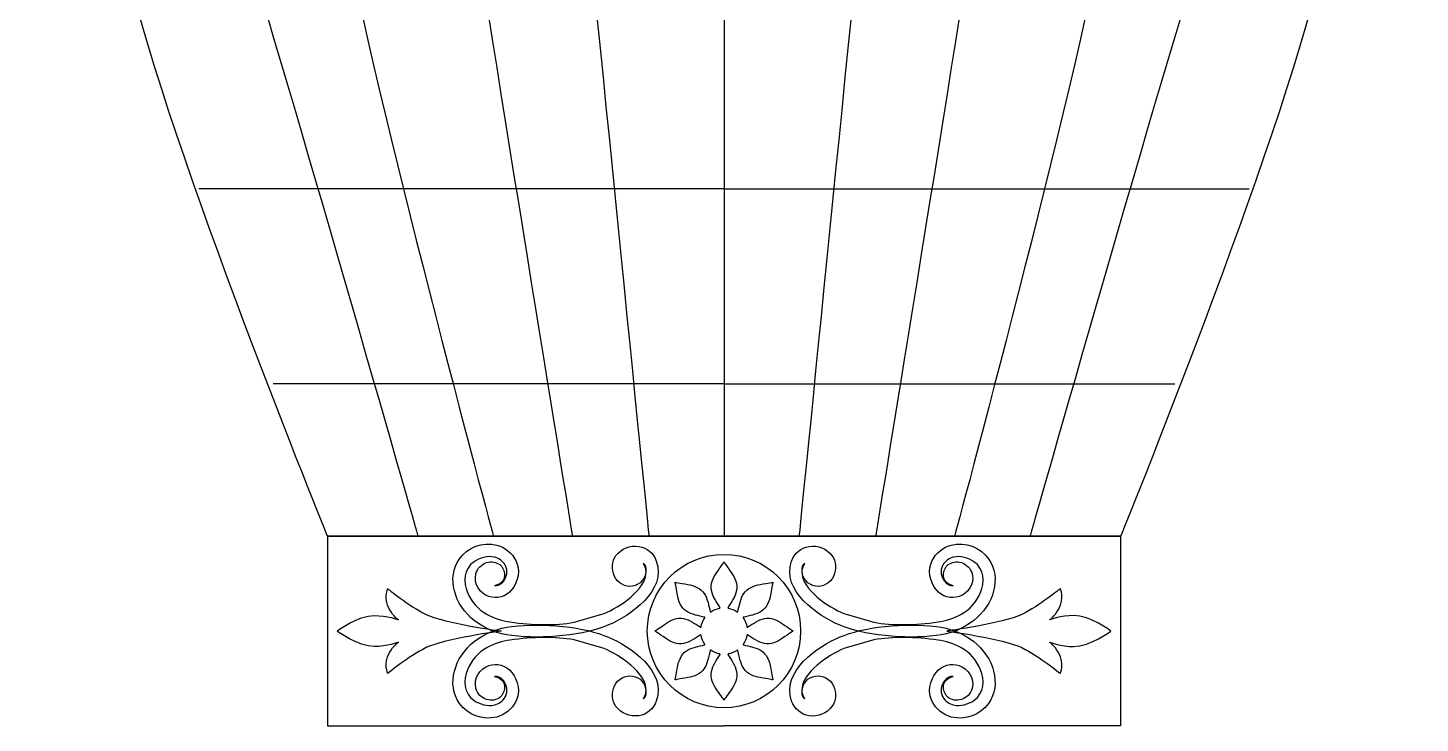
# Model space of a CAD drawing. Header units: inches. Extents: x 8.4 to 50.9, y 14.4 to 39.2.
# Drawn here: x 26.4355 to 26.831, y 28.7026 to 28.9001 of the extents above; entities that cross this region are included whole.
import ezdxf

# ---------------------------------------------------------------- set-up
doc = ezdxf.new("R2010")
doc.units = ezdxf.units.IN
doc.header["$MEASUREMENT"] = 0
doc.layers.add('02', color=2, linetype='Continuous')

msp = doc.modelspace()

# ---------------------------------------------------------------- linework, layer by layer
at = {"layer": '02'}
for points, knots in [([(26.63325, 29.14844), (26.63325, 29.14844), (26.57301, 29.14844), (26.57301, 29.14844), (26.57301, 29.14844), (26.57301, 29.14844), (26.57442, 29.11559), (26.51684, 29.09181), (26.51684, 29.09181), (26.45925, 29.06802), (26.43547, 29.06051), (26.43547, 29.06051), (26.43547, 29.06051), (26.43547, 29.06051), (26.4513, 28.97004), (26.46385, 28.91617), (26.46385, 28.91617), (26.4755, 28.86612), (26.52059, 28.75568), (26.52059, 28.75568), (26.52059, 28.75568), (26.52059, 28.75568), (26.63325, 28.75568), (26.63325, 28.75568)], [0, 0, 0, 0, 0.166667, 0.166667, 0.166667, 0.166667, 0.333333, 0.333333, 0.333333, 0.333333, 0.5, 0.5, 0.5, 0.5, 0.666667, 0.666667, 0.666667, 0.666667, 0.833333, 0.833333, 0.833333, 0.833333, 1, 1, 1, 1]), ([(26.58722, 29.14844), (26.58722, 29.14844), (26.589, 28.98613), (26.59209, 28.95448), (26.59209, 28.95448), (26.59518, 28.92282), (26.61192, 28.75568), (26.61192, 28.75568)], [0, 0, 0, 0, 0.5, 0.5, 0.5, 0.5, 1, 1, 1, 1]), ([(26.63325, 29.14844), (26.63325, 29.14844), (26.69349, 29.14844), (26.69349, 29.14844), (26.69349, 29.14844), (26.69349, 29.14844), (26.69207, 29.11559), (26.74966, 29.09181), (26.74966, 29.09181), (26.80725, 29.06802), (26.83102, 29.06051), (26.83102, 29.06051), (26.83102, 29.06051), (26.83102, 29.06051), (26.81519, 28.97004), (26.80265, 28.91617), (26.80265, 28.91617), (26.791, 28.86612), (26.74591, 28.75568), (26.74591, 28.75568), (26.74591, 28.75568), (26.74591, 28.75568), (26.63325, 28.75568), (26.63325, 28.75568)], [0, 0, 0, 0, 0.166667, 0.166667, 0.166667, 0.166667, 0.333333, 0.333333, 0.333333, 0.333333, 0.5, 0.5, 0.5, 0.5, 0.666667, 0.666667, 0.666667, 0.666667, 0.833333, 0.833333, 0.833333, 0.833333, 1, 1, 1, 1]), ([(26.67927, 29.14844), (26.67927, 29.14844), (26.6775, 28.98613), (26.67441, 28.95448), (26.67441, 28.95448), (26.67131, 28.92282), (26.65458, 28.75568), (26.65458, 28.75568)], [0, 0, 0, 0, 0.5, 0.5, 0.5, 0.5, 1, 1, 1, 1]), ([(26.54159, 29.10339), (26.54159, 29.10339), (26.55213, 28.99594), (26.56051, 28.94098), (26.56051, 28.94098), (26.56889, 28.88601), (26.5902, 28.75568), (26.5902, 28.75568)], [0, 0, 0, 0, 0.5, 0.5, 0.5, 0.5, 1, 1, 1, 1]), ([(26.72491, 29.10339), (26.72491, 29.10339), (26.71437, 28.99594), (26.70598, 28.94098), (26.70598, 28.94098), (26.69761, 28.88601), (26.6763, 28.75568), (26.6763, 28.75568)], [0, 0, 0, 0, 0.5, 0.5, 0.5, 0.5, 1, 1, 1, 1]), ([(26.50542, 29.08712), (26.50542, 29.08712), (26.51673, 28.97604), (26.52511, 28.92946), (26.52511, 28.92946), (26.5335, 28.88288), (26.56773, 28.75568), (26.56773, 28.75568)], [0, 0, 0, 0, 0.5, 0.5, 0.5, 0.5, 1, 1, 1, 1]), ([(26.76107, 29.08712), (26.76107, 29.08712), (26.74977, 28.97604), (26.74139, 28.92946), (26.74139, 28.92946), (26.733, 28.88288), (26.69876, 28.75568), (26.69876, 28.75568)], [0, 0, 0, 0, 0.5, 0.5, 0.5, 0.5, 1, 1, 1, 1]), ([(26.46911, 29.07272), (26.46911, 29.07272), (26.48681, 28.95589), (26.49705, 28.9242), (26.49705, 28.9242), (26.5073, 28.89254), (26.54631, 28.75568), (26.54631, 28.75568)], [0, 0, 0, 0, 0.5, 0.5, 0.5, 0.5, 1, 1, 1, 1]), ([(26.79739, 29.07272), (26.79739, 29.07272), (26.77969, 28.95589), (26.76945, 28.9242), (26.76945, 28.9242), (26.7592, 28.89254), (26.72018, 28.75568), (26.72018, 28.75568)], [0, 0, 0, 0, 0.5, 0.5, 0.5, 0.5, 1, 1, 1, 1]), ([(26.63325, 28.75568), (26.63325, 28.75568), (26.52059, 28.75568), (26.52059, 28.75568), (26.52059, 28.75568), (26.52059, 28.75568), (26.52059, 28.70188), (26.52059, 28.70188), (26.52059, 28.70188), (26.52059, 28.70188), (26.63325, 28.70188), (26.63325, 28.70188)], [0, 0, 0, 0, 0.333333, 0.333333, 0.333333, 0.333333, 0.666667, 0.666667, 0.666667, 0.666667, 1, 1, 1, 1]), ([(26.55811, 28.74932), (26.55428, 28.74398), (26.55666, 28.73613), (26.56229, 28.73175), (26.56229, 28.73175), (26.56537, 28.72935), (26.5691, 28.72793), (26.57295, 28.72749), (26.57295, 28.72749), (26.57771, 28.72694), (26.58244, 28.72693), (26.58742, 28.72747), (26.58742, 28.72747), (26.59288, 28.72808), (26.59691, 28.72903), (26.60048, 28.73053), (26.60048, 28.73053), (26.6065, 28.73307), (26.61707, 28.74016), (26.61402, 28.74867), (26.61402, 28.74867), (26.61322, 28.75095), (26.61142, 28.75245), (26.60907, 28.75283), (26.60907, 28.75283), (26.60658, 28.75318), (26.60396, 28.75215), (26.60256, 28.75023), (26.60256, 28.75023), (26.60133, 28.74849), (26.60118, 28.7464), (26.60214, 28.7443), (26.60214, 28.7443), (26.60302, 28.74239), (26.60526, 28.74117), (26.60725, 28.74154), (26.60725, 28.74154), (26.60942, 28.74186), (26.611, 28.74369), (26.611, 28.74582), (26.611, 28.74582), (26.611, 28.74591), (26.61099, 28.746), (26.61099, 28.74608), (26.61099, 28.74608), (26.61094, 28.7467), (26.61065, 28.74737), (26.61028, 28.74798), (26.61028, 28.74798), (26.61047, 28.74774), (26.61075, 28.74784), (26.61087, 28.74748), (26.61087, 28.74748), (26.61108, 28.74689), (26.61117, 28.74632), (26.61117, 28.74573), (26.61117, 28.74573), (26.61117, 28.7405), (26.60342, 28.73551), (26.59921, 28.73373), (26.59921, 28.73373), (26.59921, 28.73373), (26.5907, 28.73126), (26.5907, 28.73126), (26.5907, 28.73126), (26.58527, 28.73035), (26.57896, 28.73038), (26.57241, 28.73137), (26.57241, 28.73137), (26.56823, 28.732), (26.56274, 28.73396), (26.56034, 28.73975), (26.56034, 28.73975), (26.55916, 28.74261), (26.55931, 28.74642), (26.56224, 28.74848), (26.56224, 28.74848), (26.56371, 28.74949), (26.56613, 28.75025), (26.56802, 28.74977), (26.56802, 28.74977), (26.5691, 28.74952), (26.57048, 28.74873), (26.57117, 28.74733), (26.57117, 28.74733), (26.57187, 28.74595), (26.57162, 28.74405), (26.57056, 28.74281), (26.57056, 28.74281), (26.56989, 28.74201), (26.56897, 28.74159), (26.56809, 28.74164), (26.56809, 28.74164), (26.5691, 28.74194), (26.57016, 28.74237), (26.57059, 28.74328), (26.57059, 28.74328), (26.57081, 28.74369), (26.5709, 28.74418), (26.5709, 28.74467), (26.5709, 28.74467), (26.5709, 28.74582), (26.57033, 28.747), (26.56954, 28.74763), (26.56954, 28.74763), (26.56854, 28.74839), (26.5672, 28.74862), (26.56582, 28.74821), (26.56582, 28.74821), (26.56435, 28.74779), (26.56322, 28.7466), (26.56277, 28.74499), (26.56277, 28.74499), (26.56199, 28.74208), (26.56399, 28.73946), (26.56641, 28.73859), (26.56641, 28.73859), (26.56879, 28.73778), (26.57125, 28.73849), (26.57298, 28.74053), (26.57298, 28.74053), (26.57492, 28.74286), (26.57538, 28.74625), (26.57411, 28.74879), (26.57411, 28.74879), (26.57306, 28.75093), (26.57093, 28.75265), (26.56867, 28.75321), (26.56867, 28.75321), (26.56474, 28.75419), (26.56039, 28.75258), (26.55811, 28.74932)], [0, 0, 0, 0, 0.030303, 0.030303, 0.030303, 0.030303, 0.060606, 0.060606, 0.060606, 0.060606, 0.090909, 0.090909, 0.090909, 0.090909, 0.121212, 0.121212, 0.121212, 0.121212, 0.151515, 0.151515, 0.151515, 0.151515, 0.181818, 0.181818, 0.181818, 0.181818, 0.212121, 0.212121, 0.212121, 0.212121, 0.242424, 0.242424, 0.242424, 0.242424, 0.272727, 0.272727, 0.272727, 0.272727, 0.30303, 0.30303, 0.30303, 0.30303, 0.333333, 0.333333, 0.333333, 0.333333, 0.363636, 0.363636, 0.363636, 0.363636, 0.393939, 0.393939, 0.393939, 0.393939, 0.424242, 0.424242, 0.424242, 0.424242, 0.454545, 0.454545, 0.454545, 0.454545, 0.484848, 0.484848, 0.484848, 0.484848, 0.515152, 0.515152, 0.515152, 0.515152, 0.545455, 0.545455, 0.545455, 0.545455, 0.575758, 0.575758, 0.575758, 0.575758, 0.606061, 0.606061, 0.606061, 0.606061, 0.636364, 0.636364, 0.636364, 0.636364, 0.666667, 0.666667, 0.666667, 0.666667, 0.69697, 0.69697, 0.69697, 0.69697, 0.727273, 0.727273, 0.727273, 0.727273, 0.757576, 0.757576, 0.757576, 0.757576, 0.787879, 0.787879, 0.787879, 0.787879, 0.818182, 0.818182, 0.818182, 0.818182, 0.848485, 0.848485, 0.848485, 0.848485, 0.878788, 0.878788, 0.878788, 0.878788, 0.909091, 0.909091, 0.909091, 0.909091, 0.939394, 0.939394, 0.939394, 0.939394, 0.969697, 0.969697, 0.969697, 0.969697, 1, 1, 1, 1]), ([(26.63325, 28.75568), (26.63325, 28.75568), (26.74591, 28.75568), (26.74591, 28.75568), (26.74591, 28.75568), (26.74591, 28.75568), (26.74591, 28.70188), (26.74591, 28.70188), (26.74591, 28.70188), (26.74591, 28.70188), (26.63325, 28.70188), (26.63325, 28.70188)], [0, 0, 0, 0, 0.333333, 0.333333, 0.333333, 0.333333, 0.666667, 0.666667, 0.666667, 0.666667, 1, 1, 1, 1]), ([(26.69782, 28.75321), (26.69557, 28.75265), (26.69344, 28.75093), (26.69238, 28.74879), (26.69238, 28.74879), (26.69111, 28.74625), (26.69158, 28.74286), (26.69352, 28.74053), (26.69352, 28.74053), (26.69525, 28.73849), (26.69771, 28.73778), (26.70009, 28.73859), (26.70009, 28.73859), (26.7025, 28.73946), (26.70451, 28.74208), (26.70373, 28.74499), (26.70373, 28.74499), (26.70328, 28.7466), (26.70214, 28.74779), (26.70068, 28.74821), (26.70068, 28.74821), (26.6993, 28.74862), (26.69795, 28.74839), (26.69695, 28.74763), (26.69695, 28.74763), (26.69617, 28.747), (26.6956, 28.74582), (26.6956, 28.74467), (26.6956, 28.74467), (26.6956, 28.74418), (26.69569, 28.74369), (26.6959, 28.74328), (26.6959, 28.74328), (26.69633, 28.74237), (26.6974, 28.74194), (26.6984, 28.74164), (26.6984, 28.74164), (26.69752, 28.74159), (26.6966, 28.74201), (26.69594, 28.74281), (26.69594, 28.74281), (26.69488, 28.74405), (26.69462, 28.74595), (26.69532, 28.74733), (26.69532, 28.74733), (26.69602, 28.74873), (26.6974, 28.74952), (26.69848, 28.74977), (26.69848, 28.74977), (26.70036, 28.75025), (26.70279, 28.74949), (26.70425, 28.74848), (26.70425, 28.74848), (26.70719, 28.74642), (26.70733, 28.74261), (26.70616, 28.73975), (26.70616, 28.73975), (26.70376, 28.73396), (26.69827, 28.732), (26.69409, 28.73137), (26.69409, 28.73137), (26.68754, 28.73038), (26.68123, 28.73035), (26.67579, 28.73126), (26.67579, 28.73126), (26.67579, 28.73126), (26.66729, 28.73373), (26.66729, 28.73373), (26.66729, 28.73373), (26.66307, 28.73551), (26.65532, 28.7405), (26.65532, 28.74573), (26.65532, 28.74573), (26.65532, 28.74632), (26.65542, 28.74689), (26.65562, 28.74748), (26.65562, 28.74748), (26.65575, 28.74784), (26.65603, 28.74774), (26.65622, 28.74798), (26.65622, 28.74798), (26.65584, 28.74737), (26.65556, 28.7467), (26.6555, 28.74608), (26.6555, 28.74608), (26.6555, 28.746), (26.6555, 28.74591), (26.6555, 28.74582), (26.6555, 28.74582), (26.6555, 28.74369), (26.65708, 28.74186), (26.65924, 28.74154), (26.65924, 28.74154), (26.66123, 28.74117), (26.66347, 28.74239), (26.66435, 28.7443), (26.66435, 28.7443), (26.66532, 28.7464), (26.66517, 28.74849), (26.66393, 28.75023), (26.66393, 28.75023), (26.66253, 28.75215), (26.65991, 28.75318), (26.65742, 28.75283), (26.65742, 28.75283), (26.65508, 28.75245), (26.65328, 28.75095), (26.65247, 28.74867), (26.65247, 28.74867), (26.64942, 28.74016), (26.66, 28.73307), (26.66601, 28.73053), (26.66601, 28.73053), (26.66959, 28.72903), (26.67362, 28.72808), (26.67907, 28.72747), (26.67907, 28.72747), (26.68406, 28.72693), (26.68878, 28.72694), (26.69354, 28.72749), (26.69354, 28.72749), (26.6974, 28.72793), (26.70112, 28.72935), (26.7042, 28.73175), (26.7042, 28.73175), (26.70984, 28.73613), (26.71222, 28.74398), (26.70839, 28.74932), (26.70839, 28.74932), (26.70611, 28.75258), (26.70176, 28.75419), (26.69782, 28.75321)], [0, 0, 0, 0, 0.030303, 0.030303, 0.030303, 0.030303, 0.060606, 0.060606, 0.060606, 0.060606, 0.090909, 0.090909, 0.090909, 0.090909, 0.121212, 0.121212, 0.121212, 0.121212, 0.151515, 0.151515, 0.151515, 0.151515, 0.181818, 0.181818, 0.181818, 0.181818, 0.212121, 0.212121, 0.212121, 0.212121, 0.242424, 0.242424, 0.242424, 0.242424, 0.272727, 0.272727, 0.272727, 0.272727, 0.30303, 0.30303, 0.30303, 0.30303, 0.333333, 0.333333, 0.333333, 0.333333, 0.363636, 0.363636, 0.363636, 0.363636, 0.393939, 0.393939, 0.393939, 0.393939, 0.424242, 0.424242, 0.424242, 0.424242, 0.454545, 0.454545, 0.454545, 0.454545, 0.484848, 0.484848, 0.484848, 0.484848, 0.515152, 0.515152, 0.515152, 0.515152, 0.545455, 0.545455, 0.545455, 0.545455, 0.575758, 0.575758, 0.575758, 0.575758, 0.606061, 0.606061, 0.606061, 0.606061, 0.636364, 0.636364, 0.636364, 0.636364, 0.666667, 0.666667, 0.666667, 0.666667, 0.69697, 0.69697, 0.69697, 0.69697, 0.727273, 0.727273, 0.727273, 0.727273, 0.757576, 0.757576, 0.757576, 0.757576, 0.787879, 0.787879, 0.787879, 0.787879, 0.818182, 0.818182, 0.818182, 0.818182, 0.848485, 0.848485, 0.848485, 0.848485, 0.878788, 0.878788, 0.878788, 0.878788, 0.909091, 0.909091, 0.909091, 0.909091, 0.939394, 0.939394, 0.939394, 0.939394, 0.969697, 0.969697, 0.969697, 0.969697, 1, 1, 1, 1]), ([(26.65502, 28.72877), (26.65502, 28.74079), (26.64526, 28.75056), (26.63325, 28.75056), (26.63325, 28.75056), (26.62123, 28.75056), (26.61146, 28.74079), (26.61146, 28.72877), (26.61146, 28.72877), (26.61146, 28.71676), (26.62123, 28.707), (26.63325, 28.707), (26.63325, 28.707), (26.64526, 28.707), (26.65502, 28.71677), (26.65502, 28.72877)], [0, 0, 0, 0, 0.25, 0.25, 0.25, 0.25, 0.5, 0.5, 0.5, 0.5, 0.75, 0.75, 0.75, 0.75, 1, 1, 1, 1]), ([(26.62661, 28.72989), (26.62661, 28.72989), (26.62661, 28.72989), (26.62661, 28.72989), (26.62661, 28.72989), (26.62508, 28.7308), (26.62355, 28.73196), (26.62175, 28.73233), (26.62175, 28.73233), (26.61995, 28.73268), (26.61805, 28.73192), (26.61661, 28.73083), (26.61661, 28.73083), (26.6147, 28.72944), (26.61361, 28.72877), (26.61361, 28.72877), (26.61361, 28.72877), (26.61361, 28.72877), (26.6147, 28.72812), (26.61661, 28.72672), (26.61661, 28.72672), (26.61805, 28.72565), (26.61995, 28.72486), (26.62175, 28.72524), (26.62175, 28.72524), (26.62355, 28.7256), (26.62508, 28.72675), (26.62661, 28.72766), (26.62661, 28.72766), (26.62661, 28.72766), (26.62661, 28.72766), (26.62661, 28.72766), (26.62661, 28.72766), (26.62664, 28.72765), (26.62668, 28.72762), (26.62672, 28.7276), (26.62672, 28.7276), (26.62692, 28.72665), (26.62726, 28.72577), (26.62782, 28.72499), (26.62782, 28.72499), (26.62781, 28.72495), (26.62779, 28.72491), (26.62779, 28.72486), (26.62779, 28.72486), (26.62779, 28.72486), (26.62777, 28.72486), (26.62777, 28.72486), (26.62777, 28.72486), (26.62602, 28.72444), (26.62414, 28.72416), (26.62261, 28.72317), (26.62261, 28.72317), (26.62108, 28.72214), (26.6203, 28.72023), (26.62003, 28.71847), (26.62003, 28.71847), (26.61966, 28.71613), (26.61936, 28.71489), (26.61936, 28.71489), (26.61936, 28.71489), (26.61936, 28.71489), (26.62059, 28.7152), (26.62294, 28.71556), (26.62294, 28.71556), (26.6247, 28.71583), (26.62661, 28.71662), (26.62763, 28.71815), (26.62763, 28.71815), (26.62864, 28.71967), (26.62891, 28.72156), (26.62933, 28.72331), (26.62933, 28.72331), (26.62933, 28.72331), (26.62933, 28.72331), (26.62933, 28.72331), (26.62933, 28.72331), (26.62938, 28.72333), (26.62941, 28.72333), (26.62946, 28.72335), (26.62946, 28.72335), (26.63024, 28.72281), (26.63112, 28.72244), (26.63207, 28.72226), (26.63207, 28.72226), (26.6321, 28.72222), (26.63212, 28.72219), (26.63213, 28.72217), (26.63213, 28.72217), (26.63213, 28.72217), (26.63213, 28.72214), (26.63213, 28.72214), (26.63213, 28.72214), (26.63122, 28.72059), (26.63007, 28.71908), (26.62969, 28.71729), (26.62969, 28.71729), (26.62935, 28.71548), (26.63011, 28.71357), (26.63118, 28.71213), (26.63118, 28.71213), (26.63258, 28.71022), (26.63325, 28.70913), (26.63325, 28.70913), (26.63325, 28.70913), (26.63325, 28.70913), (26.6339, 28.71022), (26.6353, 28.71213), (26.6353, 28.71213), (26.63638, 28.71358), (26.63715, 28.71548), (26.63678, 28.71729), (26.63678, 28.71729), (26.63642, 28.71908), (26.63527, 28.72059), (26.63435, 28.72214), (26.63435, 28.72214), (26.63435, 28.72214), (26.63435, 28.72215), (26.63435, 28.72215), (26.63435, 28.72215), (26.63437, 28.72219), (26.6344, 28.72222), (26.63442, 28.72226), (26.63442, 28.72226), (26.63537, 28.72244), (26.63627, 28.72281), (26.63705, 28.72335), (26.63705, 28.72335), (26.63708, 28.72334), (26.63712, 28.72334), (26.63715, 28.72333), (26.63715, 28.72333), (26.63715, 28.72333), (26.63715, 28.72331), (26.63715, 28.72331), (26.63715, 28.72331), (26.63758, 28.72156), (26.63786, 28.71967), (26.63886, 28.71815), (26.63886, 28.71815), (26.63989, 28.71662), (26.6418, 28.71582), (26.64355, 28.71554), (26.64355, 28.71554), (26.6459, 28.7152), (26.64713, 28.71489), (26.64713, 28.71489), (26.64713, 28.71489), (26.64714, 28.71489), (26.64683, 28.71612), (26.64648, 28.71847), (26.64648, 28.71847), (26.64621, 28.72023), (26.64541, 28.72214), (26.64388, 28.72317), (26.64388, 28.72317), (26.64236, 28.72416), (26.64045, 28.72444), (26.6387, 28.72486), (26.6387, 28.72486), (26.6387, 28.72486), (26.6387, 28.72486), (26.6387, 28.72486), (26.6387, 28.72486), (26.6387, 28.72491), (26.63869, 28.72495), (26.63868, 28.72499), (26.63868, 28.72499), (26.63922, 28.72577), (26.63958, 28.72665), (26.63977, 28.7276), (26.63977, 28.7276), (26.63981, 28.72762), (26.63983, 28.72764), (26.63987, 28.72766), (26.63987, 28.72766), (26.63987, 28.72766), (26.63989, 28.72766), (26.63989, 28.72766), (26.63989, 28.72766), (26.64143, 28.72675), (26.64294, 28.7256), (26.64473, 28.72524), (26.64473, 28.72524), (26.64655, 28.72486), (26.64844, 28.72565), (26.6499, 28.72672), (26.6499, 28.72672), (26.65179, 28.72812), (26.65289, 28.72877), (26.65289, 28.72877), (26.65289, 28.72877), (26.65289, 28.72877), (26.65179, 28.72946), (26.6499, 28.73083), (26.6499, 28.73083), (26.64844, 28.73192), (26.64655, 28.73268), (26.64473, 28.73233), (26.64473, 28.73233), (26.64294, 28.73196), (26.64143, 28.7308), (26.63989, 28.72989), (26.63989, 28.72989), (26.63989, 28.72989), (26.63988, 28.72989), (26.63988, 28.72989), (26.63988, 28.72989), (26.63984, 28.7299), (26.63981, 28.72993), (26.63977, 28.72996), (26.63977, 28.72996), (26.63958, 28.73091), (26.63922, 28.73178), (26.63868, 28.73257), (26.63868, 28.73257), (26.63869, 28.7326), (26.63869, 28.73265), (26.6387, 28.73268), (26.6387, 28.73268), (26.6387, 28.73268), (26.63871, 28.7327), (26.63871, 28.7327), (26.63871, 28.7327), (26.64045, 28.73313), (26.64236, 28.7334), (26.64388, 28.73439), (26.64388, 28.73439), (26.64541, 28.73541), (26.64619, 28.73732), (26.64648, 28.73909), (26.64648, 28.73909), (26.64683, 28.74144), (26.64713, 28.74266), (26.64713, 28.74266), (26.64713, 28.74266), (26.64714, 28.74266), (26.6459, 28.74236), (26.64356, 28.74202), (26.64356, 28.74202), (26.64178, 28.74173), (26.63988, 28.74095), (26.63886, 28.73942), (26.63886, 28.73942), (26.63787, 28.73788), (26.63758, 28.736), (26.63715, 28.73423), (26.63715, 28.73423), (26.63715, 28.73423), (26.63715, 28.73423), (26.63715, 28.73423), (26.63715, 28.73423), (26.63711, 28.73422), (26.63708, 28.73422), (26.63702, 28.73421), (26.63702, 28.73421), (26.63625, 28.73476), (26.63537, 28.73512), (26.63442, 28.73529), (26.63442, 28.73529), (26.6344, 28.73534), (26.63437, 28.73537), (26.63435, 28.73541), (26.63435, 28.73541), (26.63527, 28.73695), (26.63642, 28.73847), (26.63678, 28.74028), (26.63678, 28.74028), (26.63715, 28.74208), (26.63638, 28.74398), (26.6353, 28.74542), (26.6353, 28.74542), (26.6339, 28.74734), (26.63325, 28.74842), (26.63325, 28.74842), (26.63325, 28.74842), (26.63325, 28.74843), (26.63258, 28.74734), (26.63118, 28.74542), (26.63118, 28.74542), (26.63012, 28.74398), (26.62934, 28.74209), (26.62969, 28.74028), (26.62969, 28.74028), (26.63007, 28.73847), (26.63122, 28.73695), (26.63212, 28.73541), (26.63212, 28.73541), (26.63212, 28.73537), (26.63208, 28.73534), (26.63207, 28.73529), (26.63207, 28.73529), (26.63113, 28.73512), (26.63024, 28.73476), (26.62946, 28.73421), (26.62946, 28.73421), (26.62942, 28.73422), (26.62938, 28.73423), (26.62934, 28.73423), (26.62934, 28.73423), (26.62891, 28.73601), (26.62864, 28.73789), (26.62763, 28.73942), (26.62763, 28.73942), (26.62661, 28.74094), (26.6247, 28.74174), (26.62294, 28.74202), (26.62294, 28.74202), (26.62059, 28.74235), (26.61936, 28.74266), (26.61936, 28.74266), (26.61936, 28.74266), (26.61936, 28.74266), (26.61966, 28.74144), (26.62003, 28.73908), (26.62003, 28.73908), (26.62028, 28.73732), (26.62108, 28.73541), (26.62261, 28.73439), (26.62261, 28.73439), (26.62414, 28.7334), (26.62602, 28.73313), (26.62779, 28.7327), (26.62779, 28.7327), (26.62779, 28.73265), (26.6278, 28.73261), (26.62782, 28.73257), (26.62782, 28.73257), (26.62726, 28.73179), (26.62692, 28.73091), (26.62672, 28.72996), (26.62672, 28.72996), (26.62668, 28.72993), (26.62664, 28.72991), (26.62661, 28.72989)], [0, 0, 0, 0, 0.011905, 0.011905, 0.011905, 0.011905, 0.02381, 0.02381, 0.02381, 0.02381, 0.035714, 0.035714, 0.035714, 0.035714, 0.047619, 0.047619, 0.047619, 0.047619, 0.059524, 0.059524, 0.059524, 0.059524, 0.071429, 0.071429, 0.071429, 0.071429, 0.083333, 0.083333, 0.083333, 0.083333, 0.095238, 0.095238, 0.095238, 0.095238, 0.107143, 0.107143, 0.107143, 0.107143, 0.119048, 0.119048, 0.119048, 0.119048, 0.130952, 0.130952, 0.130952, 0.130952, 0.142857, 0.142857, 0.142857, 0.142857, 0.154762, 0.154762, 0.154762, 0.154762, 0.166667, 0.166667, 0.166667, 0.166667, 0.178571, 0.178571, 0.178571, 0.178571, 0.190476, 0.190476, 0.190476, 0.190476, 0.202381, 0.202381, 0.202381, 0.202381, 0.214286, 0.214286, 0.214286, 0.214286, 0.22619, 0.22619, 0.22619, 0.22619, 0.238095, 0.238095, 0.238095, 0.238095, 0.25, 0.25, 0.25, 0.25, 0.261905, 0.261905, 0.261905, 0.261905, 0.27381, 0.27381, 0.27381, 0.27381, 0.285714, 0.285714, 0.285714, 0.285714, 0.297619, 0.297619, 0.297619, 0.297619, 0.309524, 0.309524, 0.309524, 0.309524, 0.321429, 0.321429, 0.321429, 0.321429, 0.333333, 0.333333, 0.333333, 0.333333, 0.345238, 0.345238, 0.345238, 0.345238, 0.357143, 0.357143, 0.357143, 0.357143, 0.369048, 0.369048, 0.369048, 0.369048, 0.380952, 0.380952, 0.380952, 0.380952, 0.392857, 0.392857, 0.392857, 0.392857, 0.404762, 0.404762, 0.404762, 0.404762, 0.416667, 0.416667, 0.416667, 0.416667, 0.428571, 0.428571, 0.428571, 0.428571, 0.440476, 0.440476, 0.440476, 0.440476, 0.452381, 0.452381, 0.452381, 0.452381, 0.464286, 0.464286, 0.464286, 0.464286, 0.47619, 0.47619, 0.47619, 0.47619, 0.488095, 0.488095, 0.488095, 0.488095, 0.5, 0.5, 0.5, 0.5, 0.511905, 0.511905, 0.511905, 0.511905, 0.52381, 0.52381, 0.52381, 0.52381, 0.535714, 0.535714, 0.535714, 0.535714, 0.547619, 0.547619, 0.547619, 0.547619, 0.559524, 0.559524, 0.559524, 0.559524, 0.571429, 0.571429, 0.571429, 0.571429, 0.583333, 0.583333, 0.583333, 0.583333, 0.595238, 0.595238, 0.595238, 0.595238, 0.607143, 0.607143, 0.607143, 0.607143, 0.619048, 0.619048, 0.619048, 0.619048, 0.630952, 0.630952, 0.630952, 0.630952, 0.642857, 0.642857, 0.642857, 0.642857, 0.654762, 0.654762, 0.654762, 0.654762, 0.666667, 0.666667, 0.666667, 0.666667, 0.678571, 0.678571, 0.678571, 0.678571, 0.690476, 0.690476, 0.690476, 0.690476, 0.702381, 0.702381, 0.702381, 0.702381, 0.714286, 0.714286, 0.714286, 0.714286, 0.72619, 0.72619, 0.72619, 0.72619, 0.738095, 0.738095, 0.738095, 0.738095, 0.75, 0.75, 0.75, 0.75, 0.761905, 0.761905, 0.761905, 0.761905, 0.77381, 0.77381, 0.77381, 0.77381, 0.785714, 0.785714, 0.785714, 0.785714, 0.797619, 0.797619, 0.797619, 0.797619, 0.809524, 0.809524, 0.809524, 0.809524, 0.821429, 0.821429, 0.821429, 0.821429, 0.833333, 0.833333, 0.833333, 0.833333, 0.845238, 0.845238, 0.845238, 0.845238, 0.857143, 0.857143, 0.857143, 0.857143, 0.869048, 0.869048, 0.869048, 0.869048, 0.880952, 0.880952, 0.880952, 0.880952, 0.892857, 0.892857, 0.892857, 0.892857, 0.904762, 0.904762, 0.904762, 0.904762, 0.916667, 0.916667, 0.916667, 0.916667, 0.928571, 0.928571, 0.928571, 0.928571, 0.940476, 0.940476, 0.940476, 0.940476, 0.952381, 0.952381, 0.952381, 0.952381, 0.964286, 0.964286, 0.964286, 0.964286, 0.97619, 0.97619, 0.97619, 0.97619, 0.988095, 0.988095, 0.988095, 0.988095, 1, 1, 1, 1]), ([(26.56995, 28.72877), (26.56996, 28.72877), (26.55384, 28.73099), (26.54867, 28.73348), (26.54867, 28.73348), (26.54352, 28.73601), (26.53772, 28.74083), (26.53772, 28.74083), (26.53772, 28.74083), (26.53772, 28.74083), (26.53646, 28.73819), (26.5382, 28.73492), (26.5382, 28.73492), (26.53937, 28.73281), (26.54073, 28.73198), (26.54073, 28.73198), (26.54073, 28.73198), (26.54073, 28.73198), (26.53744, 28.73318), (26.53393, 28.73318), (26.53393, 28.73318), (26.52921, 28.73318), (26.52332, 28.72877), (26.52332, 28.72877), (26.52332, 28.72877), (26.52332, 28.72877), (26.52921, 28.72438), (26.53393, 28.72438), (26.53393, 28.72438), (26.53744, 28.72438), (26.54073, 28.72558), (26.54073, 28.72558), (26.54073, 28.72558), (26.54073, 28.72558), (26.53937, 28.72475), (26.5382, 28.72264), (26.5382, 28.72264), (26.53646, 28.71939), (26.53772, 28.71673), (26.53772, 28.71673), (26.53772, 28.71673), (26.53772, 28.71673), (26.54352, 28.72155), (26.54867, 28.72408), (26.54867, 28.72408), (26.55384, 28.72658), (26.56995, 28.72877), (26.56995, 28.72877)], [0, 0, 0, 0, 0.083333, 0.083333, 0.083333, 0.083333, 0.166667, 0.166667, 0.166667, 0.166667, 0.25, 0.25, 0.25, 0.25, 0.333333, 0.333333, 0.333333, 0.333333, 0.416667, 0.416667, 0.416667, 0.416667, 0.5, 0.5, 0.5, 0.5, 0.583333, 0.583333, 0.583333, 0.583333, 0.666667, 0.666667, 0.666667, 0.666667, 0.75, 0.75, 0.75, 0.75, 0.833333, 0.833333, 0.833333, 0.833333, 0.916667, 0.916667, 0.916667, 0.916667, 1, 1, 1, 1]), ([(26.69654, 28.72877), (26.69654, 28.72877), (26.71266, 28.73099), (26.71782, 28.73348), (26.71782, 28.73348), (26.72298, 28.73601), (26.72878, 28.74083), (26.72878, 28.74083), (26.72878, 28.74083), (26.72878, 28.74083), (26.73004, 28.73819), (26.72829, 28.73492), (26.72829, 28.73492), (26.72713, 28.73281), (26.72577, 28.73198), (26.72577, 28.73198), (26.72577, 28.73198), (26.72577, 28.73198), (26.72906, 28.73318), (26.73257, 28.73318), (26.73257, 28.73318), (26.73728, 28.73318), (26.74317, 28.72877), (26.74317, 28.72877), (26.74317, 28.72877), (26.74317, 28.72877), (26.73728, 28.72438), (26.73257, 28.72438), (26.73257, 28.72438), (26.72906, 28.72438), (26.72577, 28.72558), (26.72577, 28.72558), (26.72577, 28.72558), (26.72577, 28.72558), (26.72713, 28.72475), (26.72829, 28.72264), (26.72829, 28.72264), (26.73004, 28.71939), (26.72878, 28.71673), (26.72878, 28.71673), (26.72878, 28.71673), (26.72878, 28.71673), (26.72298, 28.72155), (26.71782, 28.72408), (26.71782, 28.72408), (26.71266, 28.72658), (26.69654, 28.72877), (26.69654, 28.72877)], [0, 0, 0, 0, 0.083333, 0.083333, 0.083333, 0.083333, 0.166667, 0.166667, 0.166667, 0.166667, 0.25, 0.25, 0.25, 0.25, 0.333333, 0.333333, 0.333333, 0.333333, 0.416667, 0.416667, 0.416667, 0.416667, 0.5, 0.5, 0.5, 0.5, 0.583333, 0.583333, 0.583333, 0.583333, 0.666667, 0.666667, 0.666667, 0.666667, 0.75, 0.75, 0.75, 0.75, 0.833333, 0.833333, 0.833333, 0.833333, 0.916667, 0.916667, 0.916667, 0.916667, 1, 1, 1, 1]), ([(26.56867, 28.70434), (26.57093, 28.7049), (26.57306, 28.70663), (26.57411, 28.70875), (26.57411, 28.70875), (26.57538, 28.7113), (26.57492, 28.71469), (26.57298, 28.71702), (26.57298, 28.71702), (26.57125, 28.71906), (26.56879, 28.71978), (26.56641, 28.71897), (26.56641, 28.71897), (26.56399, 28.71809), (26.56199, 28.71548), (26.56277, 28.71256), (26.56277, 28.71256), (26.56322, 28.71096), (26.56435, 28.70975), (26.56582, 28.70933), (26.56582, 28.70933), (26.5672, 28.70894), (26.56854, 28.70916), (26.56954, 28.70992), (26.56954, 28.70992), (26.57033, 28.71055), (26.5709, 28.71174), (26.5709, 28.71288), (26.5709, 28.71288), (26.5709, 28.71337), (26.57081, 28.71385), (26.57059, 28.71427), (26.57059, 28.71427), (26.57016, 28.71518), (26.5691, 28.71562), (26.56809, 28.71591), (26.56809, 28.71591), (26.56897, 28.71596), (26.56989, 28.71554), (26.57056, 28.71474), (26.57056, 28.71474), (26.57162, 28.71351), (26.57187, 28.71161), (26.57117, 28.71023), (26.57117, 28.71023), (26.57048, 28.70882), (26.5691, 28.70803), (26.56802, 28.70778), (26.56802, 28.70778), (26.56613, 28.7073), (26.56371, 28.70807), (26.56224, 28.70907), (26.56224, 28.70907), (26.55931, 28.71113), (26.55916, 28.71493), (26.56034, 28.7178), (26.56034, 28.7178), (26.56274, 28.72359), (26.56823, 28.72555), (26.57241, 28.72619), (26.57241, 28.72619), (26.57896, 28.72716), (26.58527, 28.7272), (26.5907, 28.7263), (26.5907, 28.7263), (26.5907, 28.7263), (26.59921, 28.72383), (26.59921, 28.72383), (26.59921, 28.72383), (26.60342, 28.72204), (26.61117, 28.71704), (26.61117, 28.71182), (26.61117, 28.71182), (26.61117, 28.71124), (26.61108, 28.71066), (26.61087, 28.71007), (26.61087, 28.71007), (26.61075, 28.70972), (26.61047, 28.70981), (26.61028, 28.70957), (26.61028, 28.70957), (26.61065, 28.71018), (26.61094, 28.71086), (26.61099, 28.71147), (26.61099, 28.71147), (26.61099, 28.71155), (26.611, 28.71164), (26.611, 28.71174), (26.611, 28.71174), (26.611, 28.71387), (26.60942, 28.71568), (26.60725, 28.71601), (26.60725, 28.71601), (26.60526, 28.71638), (26.60302, 28.71515), (26.60214, 28.71324), (26.60214, 28.71324), (26.60118, 28.71116), (26.60133, 28.70906), (26.60256, 28.70733), (26.60256, 28.70733), (26.60396, 28.7054), (26.60658, 28.70437), (26.60907, 28.70472), (26.60907, 28.70472), (26.61142, 28.70511), (26.61322, 28.7066), (26.61402, 28.70888), (26.61402, 28.70888), (26.61707, 28.71739), (26.6065, 28.72447), (26.60048, 28.72702), (26.60048, 28.72702), (26.59691, 28.72853), (26.59288, 28.72947), (26.58742, 28.73008), (26.58742, 28.73008), (26.58244, 28.73062), (26.57771, 28.73061), (26.57295, 28.73007), (26.57295, 28.73007), (26.5691, 28.72963), (26.56537, 28.72819), (26.56229, 28.7258), (26.56229, 28.7258), (26.55666, 28.72142), (26.55428, 28.71357), (26.55811, 28.70823), (26.55811, 28.70823), (26.56039, 28.70498), (26.56474, 28.70336), (26.56867, 28.70434)], [0, 0, 0, 0, 0.030303, 0.030303, 0.030303, 0.030303, 0.060606, 0.060606, 0.060606, 0.060606, 0.090909, 0.090909, 0.090909, 0.090909, 0.121212, 0.121212, 0.121212, 0.121212, 0.151515, 0.151515, 0.151515, 0.151515, 0.181818, 0.181818, 0.181818, 0.181818, 0.212121, 0.212121, 0.212121, 0.212121, 0.242424, 0.242424, 0.242424, 0.242424, 0.272727, 0.272727, 0.272727, 0.272727, 0.30303, 0.30303, 0.30303, 0.30303, 0.333333, 0.333333, 0.333333, 0.333333, 0.363636, 0.363636, 0.363636, 0.363636, 0.393939, 0.393939, 0.393939, 0.393939, 0.424242, 0.424242, 0.424242, 0.424242, 0.454545, 0.454545, 0.454545, 0.454545, 0.484848, 0.484848, 0.484848, 0.484848, 0.515152, 0.515152, 0.515152, 0.515152, 0.545455, 0.545455, 0.545455, 0.545455, 0.575758, 0.575758, 0.575758, 0.575758, 0.606061, 0.606061, 0.606061, 0.606061, 0.636364, 0.636364, 0.636364, 0.636364, 0.666667, 0.666667, 0.666667, 0.666667, 0.69697, 0.69697, 0.69697, 0.69697, 0.727273, 0.727273, 0.727273, 0.727273, 0.757576, 0.757576, 0.757576, 0.757576, 0.787879, 0.787879, 0.787879, 0.787879, 0.818182, 0.818182, 0.818182, 0.818182, 0.848485, 0.848485, 0.848485, 0.848485, 0.878788, 0.878788, 0.878788, 0.878788, 0.909091, 0.909091, 0.909091, 0.909091, 0.939394, 0.939394, 0.939394, 0.939394, 0.969697, 0.969697, 0.969697, 0.969697, 1, 1, 1, 1]), ([(26.70839, 28.70823), (26.71222, 28.71357), (26.70984, 28.72142), (26.7042, 28.7258), (26.7042, 28.7258), (26.70112, 28.72819), (26.6974, 28.72962), (26.69354, 28.73007), (26.69354, 28.73007), (26.68878, 28.73061), (26.68406, 28.73062), (26.67907, 28.73008), (26.67907, 28.73008), (26.67362, 28.72947), (26.66959, 28.72853), (26.66601, 28.72702), (26.66601, 28.72702), (26.66, 28.72447), (26.64942, 28.71739), (26.65247, 28.70888), (26.65247, 28.70888), (26.65328, 28.7066), (26.65508, 28.70511), (26.65742, 28.70472), (26.65742, 28.70472), (26.65991, 28.70437), (26.66253, 28.70539), (26.66393, 28.70733), (26.66393, 28.70733), (26.66517, 28.70906), (26.66532, 28.71116), (26.66435, 28.71324), (26.66435, 28.71324), (26.66347, 28.71516), (26.66123, 28.71638), (26.65924, 28.71601), (26.65924, 28.71601), (26.65708, 28.71568), (26.6555, 28.71387), (26.6555, 28.71174), (26.6555, 28.71174), (26.6555, 28.71164), (26.6555, 28.71155), (26.6555, 28.71147), (26.6555, 28.71147), (26.65556, 28.71086), (26.65584, 28.71018), (26.65622, 28.70957), (26.65622, 28.70957), (26.65603, 28.70982), (26.65575, 28.70972), (26.65562, 28.71007), (26.65562, 28.71007), (26.65542, 28.71066), (26.65532, 28.71124), (26.65532, 28.71182), (26.65532, 28.71182), (26.65532, 28.71704), (26.66307, 28.72203), (26.66729, 28.72383), (26.66729, 28.72383), (26.66729, 28.72383), (26.6758, 28.7263), (26.6758, 28.7263), (26.6758, 28.7263), (26.68123, 28.7272), (26.68754, 28.72716), (26.69409, 28.72619), (26.69409, 28.72619), (26.69827, 28.72555), (26.70376, 28.72359), (26.70616, 28.7178), (26.70616, 28.7178), (26.70734, 28.71494), (26.70719, 28.71113), (26.70425, 28.70907), (26.70425, 28.70907), (26.70279, 28.70807), (26.70036, 28.7073), (26.69848, 28.70778), (26.69848, 28.70778), (26.6974, 28.70803), (26.69602, 28.70882), (26.69532, 28.71023), (26.69532, 28.71023), (26.69462, 28.71161), (26.69488, 28.7135), (26.69594, 28.71474), (26.69594, 28.71474), (26.6966, 28.71554), (26.69752, 28.71596), (26.6984, 28.71591), (26.6984, 28.71591), (26.6974, 28.71562), (26.69633, 28.71518), (26.6959, 28.71427), (26.6959, 28.71427), (26.69569, 28.71385), (26.6956, 28.71337), (26.6956, 28.71288), (26.6956, 28.71288), (26.6956, 28.71174), (26.69617, 28.71055), (26.69695, 28.70992), (26.69695, 28.70992), (26.69795, 28.70916), (26.6993, 28.70894), (26.70068, 28.70933), (26.70068, 28.70933), (26.70214, 28.70975), (26.70328, 28.71096), (26.70373, 28.71256), (26.70373, 28.71256), (26.70451, 28.71548), (26.7025, 28.71809), (26.70009, 28.71897), (26.70009, 28.71897), (26.69771, 28.71978), (26.69525, 28.71906), (26.69352, 28.71702), (26.69352, 28.71702), (26.69158, 28.71469), (26.69111, 28.7113), (26.69238, 28.70875), (26.69238, 28.70875), (26.69344, 28.70663), (26.69557, 28.7049), (26.69782, 28.70434), (26.69782, 28.70434), (26.70176, 28.70336), (26.7061, 28.70497), (26.70839, 28.70823)], [0, 0, 0, 0, 0.030303, 0.030303, 0.030303, 0.030303, 0.060606, 0.060606, 0.060606, 0.060606, 0.090909, 0.090909, 0.090909, 0.090909, 0.121212, 0.121212, 0.121212, 0.121212, 0.151515, 0.151515, 0.151515, 0.151515, 0.181818, 0.181818, 0.181818, 0.181818, 0.212121, 0.212121, 0.212121, 0.212121, 0.242424, 0.242424, 0.242424, 0.242424, 0.272727, 0.272727, 0.272727, 0.272727, 0.30303, 0.30303, 0.30303, 0.30303, 0.333333, 0.333333, 0.333333, 0.333333, 0.363636, 0.363636, 0.363636, 0.363636, 0.393939, 0.393939, 0.393939, 0.393939, 0.424242, 0.424242, 0.424242, 0.424242, 0.454545, 0.454545, 0.454545, 0.454545, 0.484848, 0.484848, 0.484848, 0.484848, 0.515152, 0.515152, 0.515152, 0.515152, 0.545455, 0.545455, 0.545455, 0.545455, 0.575758, 0.575758, 0.575758, 0.575758, 0.606061, 0.606061, 0.606061, 0.606061, 0.636364, 0.636364, 0.636364, 0.636364, 0.666667, 0.666667, 0.666667, 0.666667, 0.69697, 0.69697, 0.69697, 0.69697, 0.727273, 0.727273, 0.727273, 0.727273, 0.757576, 0.757576, 0.757576, 0.757576, 0.787879, 0.787879, 0.787879, 0.787879, 0.818182, 0.818182, 0.818182, 0.818182, 0.848485, 0.848485, 0.848485, 0.848485, 0.878788, 0.878788, 0.878788, 0.878788, 0.909091, 0.909091, 0.909091, 0.909091, 0.939394, 0.939394, 0.939394, 0.939394, 0.969697, 0.969697, 0.969697, 0.969697, 1, 1, 1, 1])]:
    msp.add_open_spline(points, degree=3, knots=knots, dxfattribs=at)
for points in [[(26.63325, 29.14844), (26.63325, 29.14844), (26.63325, 28.75568), (26.63325, 28.75568)], [(26.63325, 29.14844), (26.63325, 29.14844), (26.63325, 28.75568), (26.63325, 28.75568)], [(26.63325, 28.85438), (26.63325, 28.85438), (26.48407, 28.85438), (26.48407, 28.85438)], [(26.63325, 28.85438), (26.63325, 28.85438), (26.78242, 28.85438), (26.78242, 28.85438)], [(26.63325, 28.79898), (26.63325, 28.79898), (26.50513, 28.79898), (26.50513, 28.79898)], [(26.63325, 28.79898), (26.63325, 28.79898), (26.76136, 28.79898), (26.76136, 28.79898)]]:
    msp.add_open_spline(points, degree=3, dxfattribs=at)

doc.saveas('drawing.dxf')
